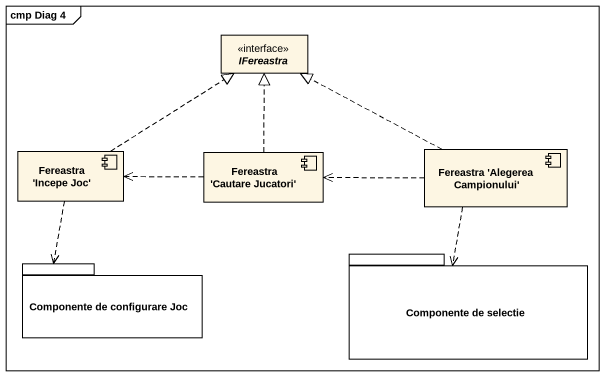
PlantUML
@startuml
mainframe cmp Diag 4
allowmixing
hide circle
hide empty members
interface IFereastra
component "Fereastra 'Incepe Joc'" as Fereastra_Incepe_Joc
component "Fereastra 'Cautare Jucatori'" as Fereastra_Cautare_Jucatori
component "Fereastra 'Alegerea Campionului'" as Fereastra_Alegerea
package "Componente de configurare Joc" as Componente_de_configurare {
}
package "Componente de selectie" as Componente_de_selectie {
}
Fereastra_Incepe_Joc .up.|> IFereastra
Fereastra_Incepe_Joc ..> Componente_de_configurare
Fereastra_Cautare_Jucatori .up.|> IFereastra
Fereastra_Cautare_Jucatori .left.> Fereastra_Incepe_Joc
Fereastra_Alegerea .left.|> IFereastra
Fereastra_Alegerea .left.> Fereastra_Cautare_Jucatori
Fereastra_Alegerea ..> Componente_de_selectie
@enduml
